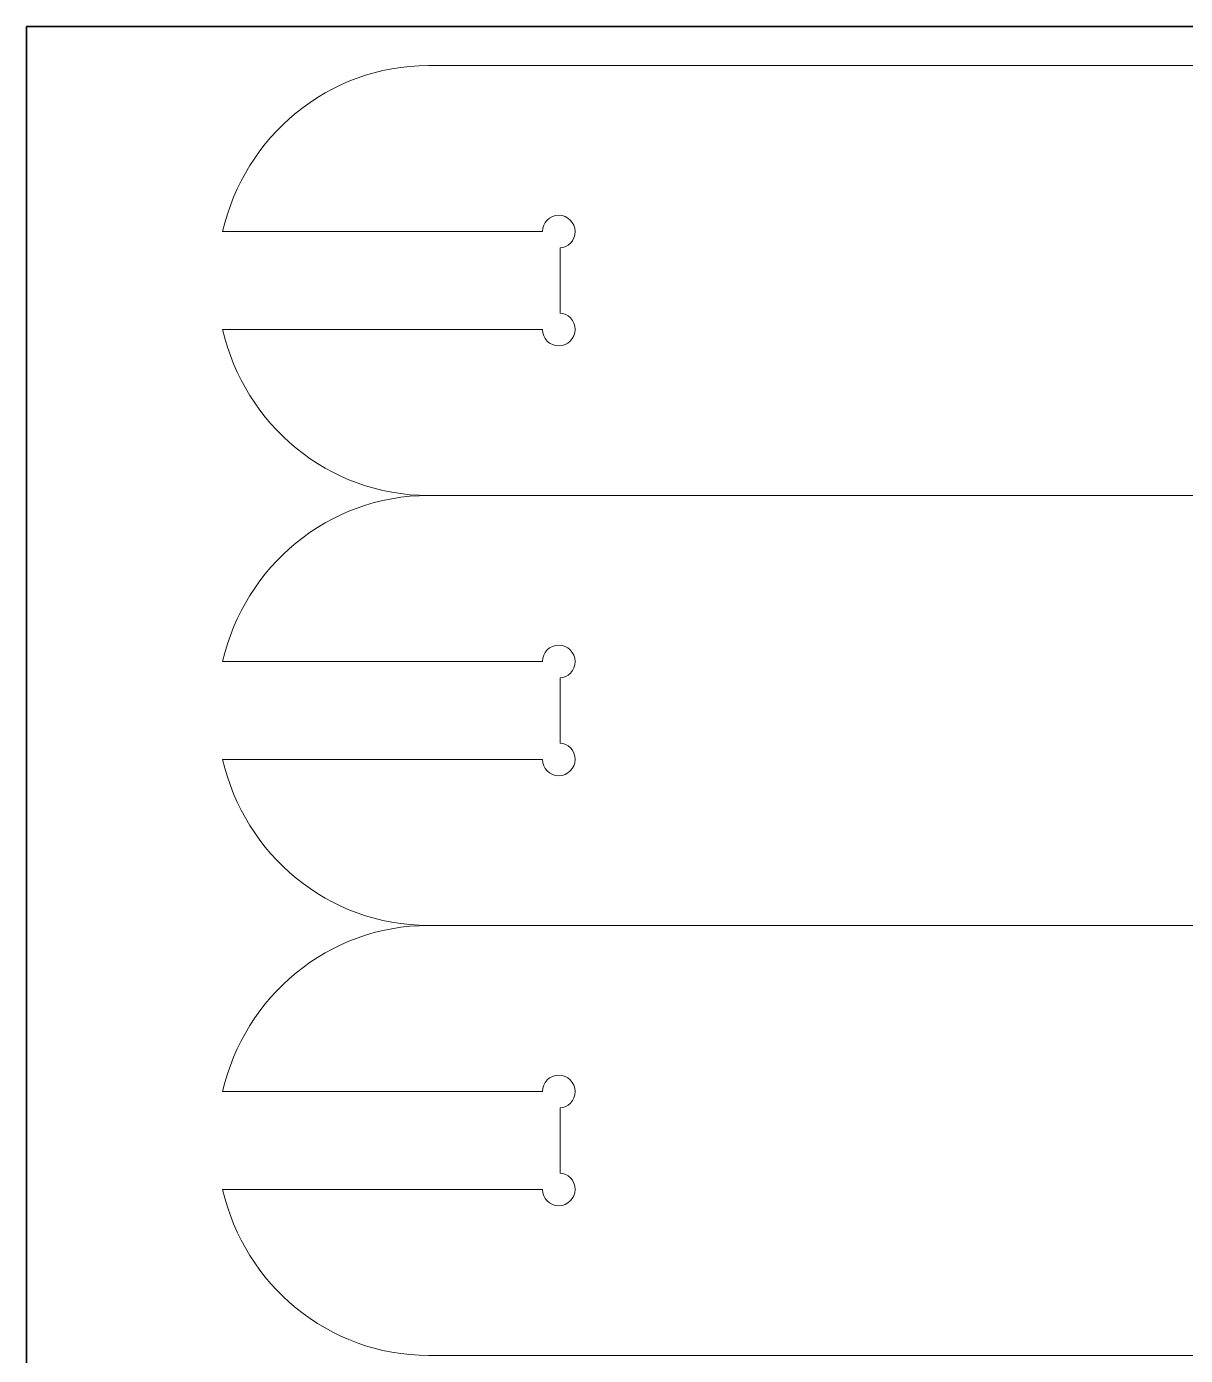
# Model space of a CAD drawing. Header units: inches. Extents: x 4400 to 4800, y 4100 to 4300.
# Drawn here: x 4400 to 4435.49, y 4259.28 to 4300 of the extents above; entities that cross this region are included whole.
import ezdxf

# ---------------------------------------------------------------- set-up
doc = ezdxf.new("R2010")
doc.units = ezdxf.units.IN
doc.header["$MEASUREMENT"] = 0
doc.layers.add('Capa 1', color=7, linetype='Continuous')

msp = doc.modelspace()

# ---------------------------------------------------------------- linework, layer by layer
at = {"layer": 'Capa 1', "color": 7, "lineweight": 35, "true_color": 0xffffff}
msp.add_lwpolyline([(4800, 4100), (4400, 4100), (4400, 4300), (4800, 4300), (4800, 4100)], dxfattribs=at)
at = {"layer": 'Capa 1', "color": 7, "lineweight": 9, "true_color": 0xffffff}
for points, knots in [([(4455.003, 4298.806), (4455.003, 4298.806), (4412.309, 4298.806), (4412.309, 4298.806), (4409.241, 4298.806), (4406.671, 4296.634), (4406.004, 4293.719), (4406.004, 4293.719), (4406.004, 4293.719), (4406.004, 4293.719), (4406.004, 4293.719), (4415.797, 4293.719), (4415.797, 4293.719), (4415.797, 4293.719), (4415.797, 4293.719), (4415.797, 4293.719), (4415.797, 4293.995), (4416.021, 4294.219), (4416.297, 4294.219), (4416.574, 4294.219), (4416.797, 4293.995), (4416.797, 4293.719), (4416.797, 4293.443), (4416.574, 4293.219), (4416.337, 4293.219), (4416.337, 4293.219), (4416.337, 4291.219), (4416.337, 4291.219), (4416.574, 4291.219), (4416.797, 4290.995), (4416.797, 4290.719), (4416.797, 4290.443), (4416.574, 4290.219), (4416.297, 4290.219), (4416.021, 4290.219), (4415.797, 4290.443), (4415.797, 4290.719), (4415.797, 4290.719), (4406.004, 4290.719), (4406.004, 4290.719), (4406.004, 4290.719), (4406.004, 4290.719), (4406.004, 4290.719), (4406.671, 4287.804), (4409.241, 4285.632), (4412.309, 4285.632), (4412.309, 4285.632), (4455.003, 4285.632), (4455.003, 4285.632), (4455.003, 4285.632), (4497.698, 4285.632), (4497.698, 4285.632), (4500.766, 4285.632), (4503.336, 4287.804), (4504.003, 4290.719), (4504.003, 4290.719), (4504.003, 4290.719), (4504.003, 4290.719), (4504.003, 4290.719), (4494.207, 4290.719), (4494.207, 4290.719), (4494.207, 4290.443), (4493.984, 4290.219), (4493.707, 4290.219), (4493.431, 4290.219), (4493.207, 4290.443), (4493.207, 4290.719), (4493.207, 4290.995), (4493.431, 4291.219), (4493.678, 4291.249), (4493.678, 4291.249), (4493.678, 4293.249), (4493.678, 4293.249), (4493.431, 4293.219), (4493.207, 4293.443), (4493.207, 4293.719), (4493.207, 4293.995), (4493.431, 4294.219), (4493.707, 4294.219), (4493.984, 4294.219), (4494.207, 4293.995), (4494.207, 4293.719), (4494.207, 4293.719), (4494.207, 4293.719), (4494.207, 4293.719), (4494.207, 4293.719), (4504.002, 4293.719), (4504.002, 4293.719), (4504.002, 4293.719), (4504.003, 4293.719), (4504.003, 4293.719), (4503.336, 4296.634), (4500.766, 4298.806), (4497.698, 4298.806), (4497.698, 4298.806), (4455.003, 4298.806), (4455.003, 4298.806)], [0, 0, 0, 0, 1, 1, 1, 2, 2, 2, 3, 3, 3, 4, 4, 4, 5, 5, 5, 6, 6, 6, 7, 7, 7, 8, 8, 8, 9, 9, 9, 10, 10, 10, 11, 11, 11, 12, 12, 12, 13, 13, 13, 14, 14, 14, 15, 15, 15, 16, 16, 16, 17, 17, 17, 18, 18, 18, 19, 19, 19, 20, 20, 20, 21, 21, 21, 22, 22, 22, 23, 23, 23, 24, 24, 24, 25, 25, 25, 26, 26, 26, 27, 27, 27, 28, 28, 28, 29, 29, 29, 30, 30, 30, 31, 31, 31, 32, 32, 32, 32]), ([(4412.309, 4285.632), (4409.241, 4285.632), (4406.671, 4283.46), (4406.004, 4280.545), (4406.004, 4280.545), (4406.004, 4280.545), (4406.004, 4280.545), (4406.004, 4280.545), (4415.797, 4280.545), (4415.797, 4280.545), (4415.797, 4280.545), (4415.797, 4280.545), (4415.797, 4280.545), (4415.797, 4280.821), (4416.021, 4281.045), (4416.297, 4281.045), (4416.574, 4281.045), (4416.797, 4280.821), (4416.797, 4280.545), (4416.797, 4280.268), (4416.574, 4280.045), (4416.337, 4280.045), (4416.337, 4280.045), (4416.337, 4278.045), (4416.337, 4278.045), (4416.574, 4278.045), (4416.797, 4277.821), (4416.797, 4277.545), (4416.797, 4277.268), (4416.574, 4277.045), (4416.297, 4277.045), (4416.021, 4277.045), (4415.797, 4277.268), (4415.797, 4277.545), (4415.797, 4277.545), (4406.004, 4277.545), (4406.004, 4277.545), (4406.004, 4277.545), (4406.004, 4277.545), (4406.004, 4277.545), (4406.671, 4274.629), (4409.241, 4272.458), (4412.309, 4272.458)], [0, 0, 0, 0, 1, 1, 1, 2, 2, 2, 3, 3, 3, 4, 4, 4, 5, 5, 5, 6, 6, 6, 7, 7, 7, 8, 8, 8, 9, 9, 9, 10, 10, 10, 11, 11, 11, 12, 12, 12, 13, 13, 13, 14, 14, 14, 14]), ([(4455.003, 4272.458), (4455.003, 4272.458), (4412.309, 4272.457), (4412.309, 4272.457), (4409.241, 4272.457), (4406.671, 4270.286), (4406.004, 4267.371), (4406.004, 4267.371), (4406.004, 4267.37), (4406.004, 4267.37), (4406.004, 4267.37), (4415.797, 4267.37), (4415.797, 4267.37), (4415.797, 4267.37), (4415.797, 4267.37), (4415.797, 4267.37), (4415.797, 4267.647), (4416.021, 4267.87), (4416.297, 4267.87), (4416.574, 4267.87), (4416.797, 4267.647), (4416.797, 4267.37), (4416.797, 4267.094), (4416.574, 4266.87), (4416.337, 4266.87), (4416.337, 4266.87), (4416.337, 4264.87), (4416.337, 4264.87), (4416.574, 4264.87), (4416.797, 4264.647), (4416.797, 4264.37), (4416.797, 4264.094), (4416.574, 4263.87), (4416.297, 4263.87), (4416.021, 4263.87), (4415.797, 4264.094), (4415.797, 4264.37), (4415.797, 4264.37), (4406.004, 4264.37), (4406.004, 4264.37), (4406.004, 4264.37), (4406.004, 4264.37), (4406.004, 4264.37), (4406.671, 4261.455), (4409.241, 4259.283), (4412.309, 4259.283), (4412.309, 4259.283), (4455.003, 4259.283), (4455.003, 4259.283), (4455.003, 4259.283), (4497.698, 4259.283), (4497.698, 4259.283), (4500.766, 4259.283), (4503.336, 4261.455), (4504.003, 4264.37), (4504.003, 4264.37), (4504.003, 4264.37), (4504.003, 4264.37), (4504.003, 4264.37), (4494.207, 4264.37), (4494.207, 4264.37), (4494.207, 4264.094), (4493.984, 4263.87), (4493.707, 4263.87), (4493.431, 4263.87), (4493.207, 4264.094), (4493.207, 4264.37), (4493.207, 4264.647), (4493.431, 4264.87), (4493.678, 4264.9), (4493.678, 4264.9), (4493.678, 4266.9), (4493.678, 4266.9), (4493.431, 4266.87), (4493.207, 4267.094), (4493.207, 4267.37), (4493.207, 4267.647), (4493.431, 4267.87), (4493.707, 4267.87), (4493.984, 4267.87), (4494.207, 4267.647), (4494.207, 4267.37), (4494.207, 4267.37), (4494.207, 4267.37), (4494.207, 4267.37), (4494.207, 4267.37), (4504.002, 4267.37), (4504.002, 4267.37), (4504.002, 4267.37), (4504.003, 4267.371), (4504.003, 4267.371), (4503.336, 4270.286), (4500.766, 4272.458), (4497.698, 4272.458), (4497.698, 4272.458), (4455.003, 4272.458), (4455.003, 4272.458)], [0, 0, 0, 0, 1, 1, 1, 2, 2, 2, 3, 3, 3, 4, 4, 4, 5, 5, 5, 6, 6, 6, 7, 7, 7, 8, 8, 8, 9, 9, 9, 10, 10, 10, 11, 11, 11, 12, 12, 12, 13, 13, 13, 14, 14, 14, 15, 15, 15, 16, 16, 16, 17, 17, 17, 18, 18, 18, 19, 19, 19, 20, 20, 20, 21, 21, 21, 22, 22, 22, 23, 23, 23, 24, 24, 24, 25, 25, 25, 26, 26, 26, 27, 27, 27, 28, 28, 28, 29, 29, 29, 30, 30, 30, 31, 31, 31, 32, 32, 32, 32])]:
    msp.add_open_spline(points, degree=3, knots=knots, dxfattribs=at)

doc.saveas('drawing.dxf')
